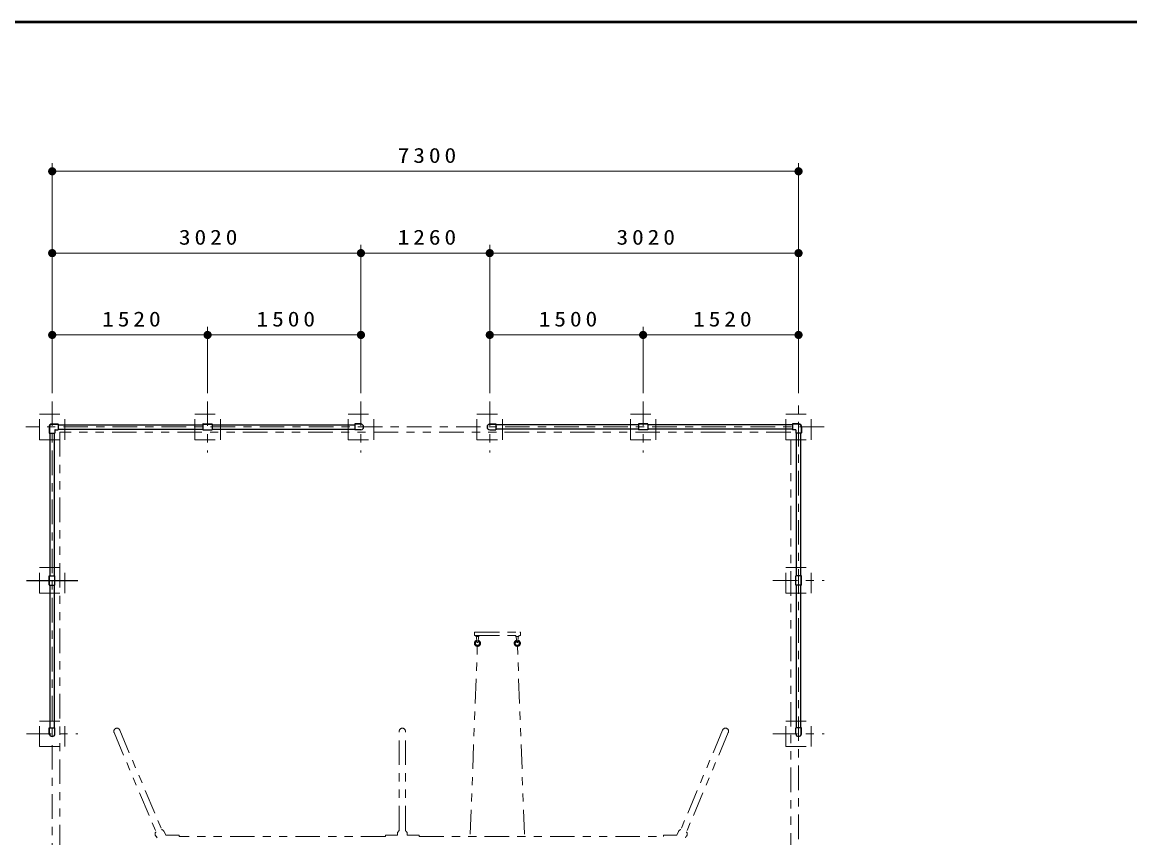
# Model space of a CAD drawing. Units: millimetres on the paper, scale 1:80. Extents: x -385 to 0, y 0 to 267.
# Drawn here: x -311.5 to -176.1, y 167.3 to 267 of the extents above; entities that cross this region are included whole.
import ezdxf

# ---------------------------------------------------------------- set-up
doc = ezdxf.new("R2010")
doc.units = ezdxf.units.MM
for name, pattern in [('USER1', [4.5, 2.5, -2]), ('USER2', [6, 3, -1, 1, -1]), ('USER3', [8, 3, -1, 1, -1, 1, -1])]:
    doc.linetypes.add(name, pattern=pattern)
doc.layers.add('LY_1', color=7, linetype='Continuous', lineweight=13)
doc.layers.add('LY_2', color=7, linetype='Continuous', lineweight=13)
doc.styles.add('ＭＳ ゴシック', font='')
doc.styles.get('ＭＳ ゴシック').set_extended_font_data('MS Gothic')

# ---------------------------------------------------------------- blocks, each defined once
blk = doc.blocks.new('filled_dot')
at = {"color": 0, "linetype": 'Continuous', "lineweight": -2, "const_width": 1.25}
blk.add_lwpolyline([(-0.625, 0, 1), (0.625, 0, 1)], format="xyb", close=True, dxfattribs=at)

msp = doc.modelspace()

# ---------------------------------------------------------------- linework, layer by layer
at = {"layer": 'LY_1'}
for p, q in [((-307.829, 239.772), (-307.829, 249.772)), ((-216.579, 239.772), (-216.579, 249.772)), ((-307.829, 248.772), (-216.579, 248.772)), ((-307.829, 229.772), (-307.829, 239.772)), ((-270.079, 229.772), (-270.079, 239.772)), ((-254.329, 229.772), (-254.329, 239.772)), ((-216.579, 229.772), (-216.579, 239.772)), ((-307.829, 238.772), (-270.079, 238.772)), ((-270.079, 238.772), (-254.329, 238.772)), ((-254.329, 238.772), (-216.579, 238.772)), ((-307.829, 221.647), (-307.829, 229.772)), ((-288.829, 221.647), (-288.829, 229.772)), ((-270.079, 221.647), (-270.079, 229.772)), ((-254.329, 221.647), (-254.329, 229.772)), ((-235.579, 221.647), (-235.579, 229.772)), ((-216.579, 221.647), (-216.579, 229.772)), ((-307.829, 228.772), (-288.829, 228.772)), ((-288.829, 228.772), (-270.079, 228.772)), ((-254.329, 228.772), (-235.579, 228.772)), ((-235.579, 228.772), (-216.579, 228.772))]:
    msp.add_line(p, q, dxfattribs=at)
at = {"layer": 'LY_1', "linetype": 'USER2'}
for p, q in [((-307.829, 220.647), (-307.829, 113.147)), ((-288.829, 220.647), (-288.829, 214.397)), ((-270.079, 220.647), (-270.079, 214.397)), ((-254.329, 220.647), (-254.329, 214.397)), ((-235.579, 220.647), (-235.579, 214.397)), ((-216.579, 113.147), (-216.579, 220.647)), ((-213.454, 217.522), (-311.05, 217.522)), ((-219.704, 198.772), (-213.454, 198.772)), ((-310.954, 180.022), (-304.704, 180.022)), ((-219.704, 180.022), (-213.454, 180.022))]:
    msp.add_line(p, q, dxfattribs=at)
at = {"layer": 'LY_1', "linetype": 'USER1'}
for p, q in [((-309.392, 219.084), (-306.267, 219.084)), ((-309.392, 215.959), (-309.392, 219.084)), ((-306.267, 215.959), (-306.267, 219.084)), ((-290.392, 219.084), (-287.267, 219.084)), ((-290.392, 215.959), (-290.392, 219.084)), ((-287.267, 215.959), (-287.267, 219.084)), ((-271.642, 219.084), (-268.517, 219.084)), ((-271.642, 215.959), (-271.642, 219.084)), ((-268.517, 215.959), (-268.517, 219.084)), ((-255.892, 219.084), (-252.767, 219.084)), ((-255.892, 215.959), (-255.892, 219.084)), ((-252.767, 215.959), (-252.767, 219.084)), ((-237.142, 219.084), (-234.017, 219.084)), ((-237.142, 215.959), (-237.142, 219.084)), ((-234.017, 215.959), (-234.017, 219.084)), ((-218.142, 219.084), (-215.017, 219.084)), ((-218.142, 215.959), (-218.142, 219.084)), ((-215.017, 215.959), (-215.017, 219.084)), ((-309.392, 215.959), (-306.267, 215.959)), ((-290.392, 215.959), (-287.267, 215.959)), ((-271.642, 215.959), (-268.517, 215.959)), ((-255.892, 215.959), (-252.767, 215.959)), ((-237.142, 215.959), (-234.017, 215.959)), ((-218.142, 215.959), (-215.017, 215.959)), ((-309.392, 200.334), (-306.267, 200.334)), ((-309.392, 197.209), (-309.392, 200.334)), ((-306.267, 197.209), (-306.267, 200.334)), ((-218.142, 200.334), (-215.017, 200.334)), ((-218.142, 197.209), (-218.142, 200.334)), ((-215.017, 197.209), (-215.017, 200.334)), ((-309.392, 197.209), (-306.267, 197.209)), ((-218.142, 197.209), (-215.017, 197.209)), ((-309.392, 181.584), (-306.267, 181.584)), ((-309.392, 178.459), (-309.392, 181.584)), ((-306.267, 178.459), (-306.267, 181.584)), ((-218.142, 181.584), (-215.017, 181.584)), ((-218.142, 178.459), (-218.142, 181.584)), ((-215.017, 178.459), (-215.017, 181.584)), ((-309.392, 178.459), (-306.267, 178.459)), ((-218.142, 178.459), (-215.017, 178.459))]:
    msp.add_line(p, q, dxfattribs=at)
at = {"layer": 'LY_1', "lineweight": 25}
for p, q in [((-308.21, 217.522), (-308.21, 216.797)), ((-308.185, 216.772), (-307.498, 216.772)), ((-308.16, 217.522), (-308.16, 216.772)), ((-308.096, 199.347), (-308.096, 216.772)), ((-307.829, 217.903), (-307.104, 217.903)), ((-307.829, 217.853), (-307.079, 217.853)), ((-307.562, 199.347), (-307.562, 216.772)), ((-307.498, 217.166), (-307.498, 216.772)), ((-307.473, 217.191), (-307.079, 217.191)), ((-307.079, 217.878), (-307.079, 217.191)), ((-307.079, 217.789), (-289.404, 217.789)), ((-307.079, 217.255), (-289.404, 217.255)), ((-289.404, 217.878), (-289.404, 217.191)), ((-289.404, 217.853), (-288.254, 217.853)), ((-289.404, 217.191), (-288.254, 217.191)), ((-289.379, 217.903), (-288.279, 217.903)), ((-288.254, 217.878), (-288.254, 217.191)), ((-288.254, 217.789), (-270.829, 217.789)), ((-288.254, 217.255), (-270.829, 217.255)), ((-270.829, 217.903), (-270.829, 217.191)), ((-270.017, 217.903), (-270.829, 217.903)), ((-270.079, 217.853), (-270.829, 217.853)), ((-270.079, 217.191), (-270.829, 217.191)), ((-269.992, 217.878), (-269.992, 217.841)), ((-254.417, 217.878), (-254.417, 217.841)), ((-254.392, 217.903), (-253.579, 217.903)), ((-254.329, 217.853), (-253.579, 217.853)), ((-254.329, 217.191), (-253.579, 217.191)), ((-253.579, 217.903), (-253.579, 217.191)), ((-236.154, 217.789), (-253.579, 217.789)), ((-236.154, 217.255), (-253.579, 217.255)), ((-236.154, 217.878), (-236.154, 217.191)), ((-235.004, 217.853), (-236.154, 217.853)), ((-235.004, 217.191), (-236.154, 217.191)), ((-235.029, 217.903), (-236.129, 217.903)), ((-235.004, 217.878), (-235.004, 217.191)), ((-217.329, 217.789), (-235.004, 217.789)), ((-217.329, 217.255), (-235.004, 217.255)), ((-217.329, 217.878), (-217.329, 217.191)), ((-216.579, 217.853), (-217.329, 217.853)), ((-216.935, 217.191), (-217.329, 217.191)), ((-216.579, 217.903), (-217.304, 217.903)), ((-216.91, 217.166), (-216.91, 216.772)), ((-216.223, 216.772), (-216.91, 216.772)), ((-216.846, 199.347), (-216.846, 216.772)), ((-216.312, 199.347), (-216.312, 216.772)), ((-216.248, 217.522), (-216.248, 216.772)), ((-216.198, 217.522), (-216.198, 216.797)), ((-308.21, 198.222), (-308.21, 199.322)), ((-308.185, 199.347), (-307.498, 199.347)), ((-308.16, 198.197), (-308.16, 199.347)), ((-307.498, 198.197), (-307.498, 199.347)), ((-216.223, 199.347), (-216.91, 199.347)), ((-216.91, 198.197), (-216.91, 199.347)), ((-216.248, 198.197), (-216.248, 199.347)), ((-216.198, 198.222), (-216.198, 199.322)), ((-310.954, 198.772), (-304.704, 198.772)), ((-308.185, 198.197), (-307.498, 198.197)), ((-308.096, 180.772), (-308.096, 198.197)), ((-307.562, 180.772), (-307.562, 198.197)), ((-216.223, 198.197), (-216.91, 198.197)), ((-216.846, 180.772), (-216.846, 198.197)), ((-216.312, 180.772), (-216.312, 198.197)), ((-308.21, 180.772), (-307.498, 180.772)), ((-308.21, 179.959), (-308.21, 180.772)), ((-308.16, 180.022), (-308.16, 180.772)), ((-307.498, 180.022), (-307.498, 180.772)), ((-216.198, 180.772), (-216.91, 180.772)), ((-216.91, 180.022), (-216.91, 180.772)), ((-216.248, 180.022), (-216.248, 180.772)), ((-216.198, 179.959), (-216.198, 180.772)), ((-308.185, 179.934), (-308.149, 179.934)), ((-216.223, 179.934), (-216.26, 179.934))]:
    msp.add_line(p, q, dxfattribs=at)
at = {"layer": 'LY_1', "linetype": 'USER3'}
for p, q in [((-306.892, 216.897), (-306.892, 116.897)), ((-217.517, 216.897), (-306.892, 216.897)), ((-217.517, 116.897), (-217.517, 216.897)), ((-256.212, 192.084), (-256.212, 192.397)), ((-256.149, 192.459), (-250.65, 192.459)), ((-250.588, 192.084), (-250.588, 192.397)), ((-256.712, 167.741), (-255.837, 191.084)), ((-256.149, 192.022), (-250.713, 192.022)), ((-256.025, 191.912), (-256.025, 192.007)), ((-256.01, 191.897), (-255.665, 191.897)), ((-255.959, 191.851), (-255.913, 191.254)), ((-255.716, 191.851), (-255.763, 191.254)), ((-255.65, 191.912), (-255.65, 192.007)), ((-251.15, 191.912), (-251.15, 192.007)), ((-251.135, 191.897), (-250.79, 191.897)), ((-251.084, 191.851), (-251.038, 191.254)), ((-250.087, 167.741), (-250.963, 191.084)), ((-250.841, 191.851), (-250.888, 191.254)), ((-250.775, 191.912), (-250.775, 192.007)), ((-250.649, 192.022), (-250.713, 192.022)), ((-300.261, 180.188), (-295.14, 168.024)), ((-299.564, 180.481), (-294.446, 168.325)), ((-265.403, 168.212), (-265.403, 180.334)), ((-264.647, 168.212), (-264.647, 180.334)), ((-225.86, 180.481), (-230.978, 168.325)), ((-225.163, 180.188), (-230.284, 168.024)), ((-295.226, 167.949), (-295.165, 167.963)), ((-295.226, 167.949), (-295.226, 167.627)), ((-293.946, 167.62), (-294.153, 168.078)), ((-265.6, 168.017), (-265.542, 168.017)), ((-265.6, 168.017), (-265.6, 167.625)), ((-264.449, 168.017), (-264.507, 168.017)), ((-264.449, 168.017), (-264.449, 167.625)), ((-231.478, 167.62), (-231.271, 168.078)), ((-230.198, 167.949), (-230.259, 167.963)), ((-230.198, 167.949), (-230.198, 167.627)), ((-295.226, 167.627), (-295.141, 167.503)), ((-295.141, 167.503), (-295.099, 167.503)), ((-295.012, 167.309), (-295.099, 167.503)), ((-292.324, 167.62), (-293.946, 167.62)), ((-292.324, 167.454), (-292.324, 167.62)), ((-267.087, 167.454), (-292.324, 167.454)), ((-267.087, 167.625), (-265.6, 167.625)), ((-267.087, 167.454), (-267.087, 167.625)), ((-262.962, 167.625), (-264.449, 167.625)), ((-262.962, 167.454), (-262.962, 167.625)), ((-262.962, 167.454), (-233.1, 167.454)), ((-233.1, 167.62), (-231.478, 167.62)), ((-233.1, 167.454), (-233.1, 167.62)), ((-230.413, 167.309), (-230.325, 167.503)), ((-230.283, 167.503), (-230.325, 167.503)), ((-230.198, 167.627), (-230.283, 167.503))]:
    msp.add_line(p, q, dxfattribs=at)
at = {"layer": 'LY_1', "lineweight": 25}
for centre, radius, start, end in [((-307.829, 217.522), 0.381, 90, 180), ((-308.185, 216.797), 0.025, 180, 270), ((-307.829, 217.522), 0.331, 119.68349, 180), ((-307.829, 217.522), 0.331, 90, 119.68349), ((-307.473, 217.166), 0.025, 90, 180), ((-307.104, 217.878), 0.025, 0, 90), ((-289.379, 217.878), 0.025, 90, 180), ((-288.279, 217.878), 0.025, 0, 90), ((-270.079, 217.522), 0.331, 270, 90), ((-270.017, 217.878), 0.025, 0, 90), ((-254.329, 217.522), 0.331, 90, 270), ((-254.392, 217.878), 0.025, 90, 180), ((-236.129, 217.878), 0.025, 90, 180), ((-235.029, 217.878), 0.025, 0, 90), ((-217.304, 217.878), 0.025, 90, 180), ((-216.935, 217.166), 0.025, 0, 90), ((-216.579, 217.522), 0.381, 0, 90), ((-216.579, 217.522), 0.331, 60.31651, 90), ((-216.579, 217.522), 0.331, 0, 60.31651), ((-216.223, 216.797), 0.025, 270, 0), ((-308.185, 199.322), 0.025, 90, 180), ((-216.223, 199.322), 0.025, 0, 90), ((-308.185, 198.222), 0.025, 180, 270), ((-216.223, 198.222), 0.025, 270, 0), ((-308.185, 179.959), 0.025, 180, 270), ((-307.829, 180.022), 0.331, 180, 0), ((-216.579, 180.022), 0.331, 180, 0), ((-216.223, 179.959), 0.025, 270, 0)]:
    msp.add_arc(centre, radius, start, end, dxfattribs=at)
at = {"layer": 'LY_1', "linetype": 'USER3'}
for centre, radius, start, end in [((-256.149, 192.397), 0.0625, 90, 180), ((-250.65, 192.397), 0.0625, 0, 90), ((-256.149, 192.084), 0.0625, 180, 270), ((-255.837, 191.084), 0.375, 103.88456, 76.11543), ((-255.837, 191.084), 0.25, 108.67646, 71.32354), ((-256.01, 192.007), 0.015, 90, 180), ((-256.01, 191.912), 0.015, 180, 270), ((-256.009, 191.847), 0.05, 4.46422, 90), ((-255.838, 191.259), 0.075, 184.46422, 355.53578), ((-255.667, 191.847), 0.05, 90, 175.53578), ((-255.665, 192.007), 0.015, 0, 90), ((-255.665, 191.912), 0.015, 270, 0), ((-250.963, 191.084), 0.375, 103.88456, 76.11543), ((-250.963, 191.084), 0.25, 108.67646, 71.32354), ((-251.135, 192.007), 0.015, 90, 180), ((-251.135, 191.912), 0.015, 180, 270), ((-251.134, 191.847), 0.05, 4.46422, 90), ((-250.963, 191.259), 0.075, 184.46422, 355.53578), ((-250.792, 191.847), 0.05, 90, 175.53578), ((-250.79, 192.007), 0.015, 0, 90), ((-250.79, 191.912), 0.015, 270, 0), ((-250.65, 192.084), 0.0625, 270, 0), ((-299.913, 180.334), 0.378, 22.83318, 202.83318), ((-265.017, 180.334), 0.378, 0, 180), ((-225.511, 180.334), 0.378, 337.16682, 157.16682), ((-294.619, 167.771), 0.579, 154.0635, 160.57756), ((-294.601, 167.843), 0.506, 27.57751, 72.129), ((-265.041, 167.807), 0.543, 131.72299, 157.21372), ((-265.008, 167.807), 0.543, 22.78628, 48.27701), ((-230.823, 167.843), 0.506, 107.871, 152.42249), ((-230.805, 167.771), 0.579, 19.42244, 25.9365)]:
    msp.add_arc(centre, radius, start, end, dxfattribs=at)
at = {"layer": 'LY_2', "lineweight": 50}
msp.add_line((0, 267), (-385, 267), dxfattribs=at)

# ---------------------------------------------------------------- block references
at = {"layer": 'LY_1', "xscale": 0.4, "yscale": 0.4}
for p in [(-307.829, 248.772), (-307.829, 238.772), (-270.079, 238.772), (-254.329, 238.772), (-307.829, 228.772), (-288.829, 228.772), (-254.329, 228.772), (-235.579, 228.772)]:
    msp.add_blockref('filled_dot', p, dxfattribs=at)
at = {"layer": 'LY_1', "xscale": 0.4, "yscale": 0.4, "rotation": 180}
for p in [(-216.579, 248.772), (-270.079, 238.772), (-254.329, 238.772), (-216.579, 238.772), (-288.829, 228.772), (-270.079, 228.772), (-235.579, 228.772), (-216.579, 228.772)]:
    msp.add_blockref('filled_dot', p, dxfattribs=at)

# ---------------------------------------------------------------- texts
at = {"layer": 'LY_1', "char_height": 1.833, "attachment_point": 8, "style": 'ＭＳ ゴシック'}
for s, insert in [('\\T1.33;\\W1.15;7300', (-261.776, 249.772)), ('\\T1.33;\\W1.15;3020', (-288.526, 239.772)), ('\\T1.33;\\W1.15;1260', (-261.781, 239.772)), ('\\T1.33;\\W1.15;3020', (-235.026, 239.772)), ('\\T1.33;\\W1.15;1520', (-297.906, 229.772)), ('\\T1.33;\\W1.15;1500', (-279.033, 229.772)), ('\\T1.33;\\W1.15;1500', (-244.533, 229.772)), ('\\T1.33;\\W1.15;1520', (-225.656, 229.772))]:
    msp.add_mtext(s, dxfattribs=dict(at, insert=insert))

doc.saveas('drawing.dxf')
